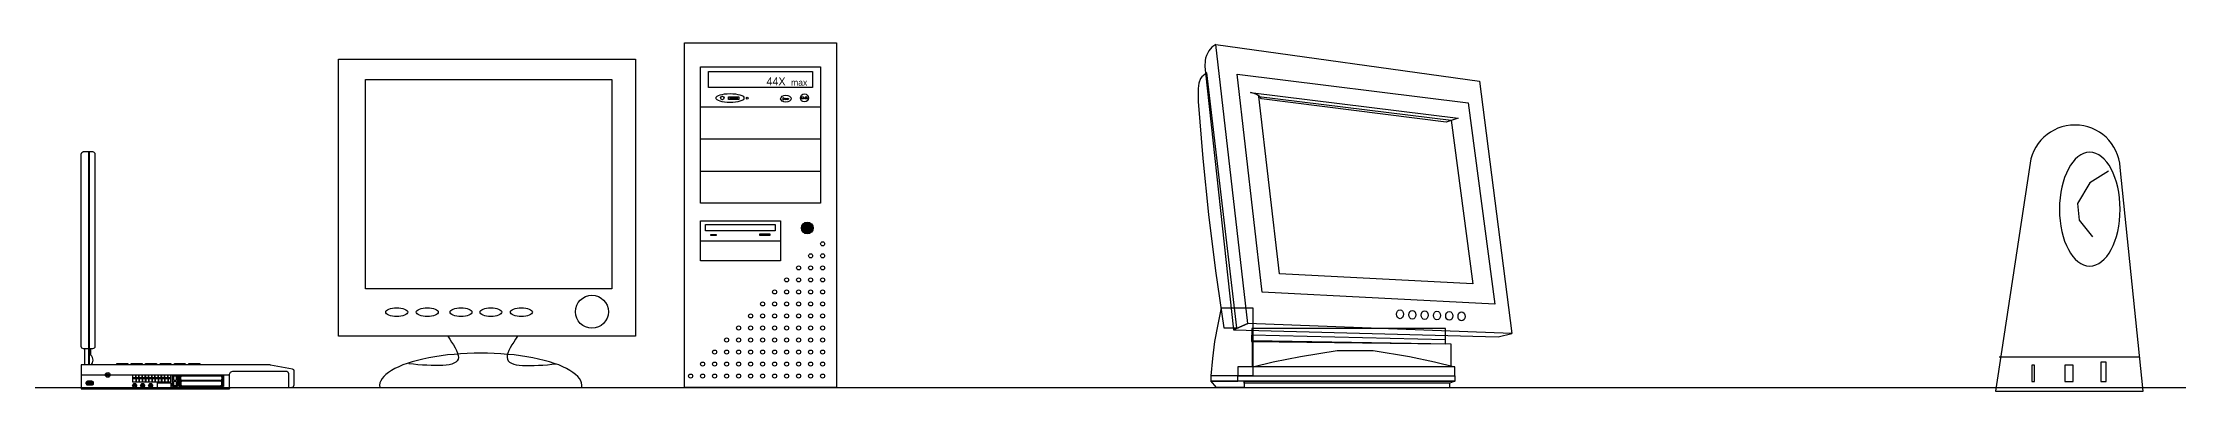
# Model space of a CAD drawing. Header units: millimetres. Extents: x 4513 to 24862, y 3359 to 11488.
# Drawn here: x 6875 to 9544, y 10876 to 11310 of the extents above; entities that cross this region are included whole.
import ezdxf

# ---------------------------------------------------------------- set-up
doc = ezdxf.new("R2010")
doc.units = ezdxf.units.MM
doc.layers.add('dwgmodels.com', color=169, linetype='Continuous')
doc.styles.get("Standard").update_dxf_attribs({"font": 'arial.ttf'})
pattern_1 = [(45, (-50474.822, 13310.2249), (-0.883883476, 0.883883476), [])]

msp = doc.modelspace()

# ---------------------------------------------------------------- hatches: boundary and pattern name
msp.add_hatch(color=256).paths.add_polyline_path([(7822.9, 11079.2, 1), (7837.6, 11079.2, 1)])
h = msp.add_hatch()
h.set_pattern_fill('ANSI31', color=256, scale=10, style=0)
h.set_pattern_definition(pattern_1)
edge = h.paths.add_edge_path()
edge.add_line((6931, 10883.3), (6936.5, 10883.3))
edge.add_arc((6936.5, 10885.3), 2, 270, 360)
edge.add_line((6938.5, 10885.3), (6938.5, 10886))
edge.add_arc((6936.5, 10886), 2, 0, 90)
edge.add_line((6936.5, 10888), (6931, 10888))
edge.add_arc((6931, 10886), 2, 90, 180)
edge.add_line((6929, 10886), (6929, 10885.3))
edge.add_arc((6931, 10885.3), 2, 180, 270)
h = msp.add_hatch()
h.set_pattern_fill('ANSI31', color=256, scale=10, style=0)
h.set_pattern_definition(pattern_1)
h.paths.add_polyline_path([(6954.7, 10895.9, 1), (6957.7, 10895.9, 1)])
h = msp.add_hatch()
h.set_pattern_fill('ANSI31', color=256, scale=10, style=0)
h.set_pattern_definition(pattern_1)
h.paths.add_polyline_path([(7045.5, 10881.3), (7100.7, 10881.3), (7100.7, 10895.7), (7045.5, 10895.7)])
h.paths.add_polyline_path([(7047.4, 10887.2, 0.436572), (7048.4, 10888.2), (7097.8, 10888.2, 0.436572), (7098.8, 10887.2), (7098.8, 10883.3, 0.436572), (7097.8, 10882.3), (7048.4, 10882.3, 0.436572), (7047.4, 10883.3)], flags=16)
h.paths.add_polyline_path([(7047.4, 10889.8), (7047.4, 10893.7, 0.436572), (7048.4, 10894.7), (7097.8, 10894.7, 0.436572), (7098.8, 10893.7), (7098.8, 10889.8, 0.436572), (7097.8, 10888.8), (7048.4, 10888.8, 0.436572)], flags=16)
h = msp.add_hatch()
h.set_pattern_fill('ANSI31', color=256, scale=10, style=0)
h.set_pattern_definition(pattern_1)
h.paths.add_polyline_path([(6991.3, 10882.7, 1), (6988.3, 10882.7, 1)])
h = msp.add_hatch()
h.set_pattern_fill('ANSI31', color=256, scale=10, style=0)
h.set_pattern_definition(pattern_1)
h.paths.add_polyline_path([(7001.3, 10882.7, 1), (6998.3, 10882.7, 1)])
h = msp.add_hatch()
h.set_pattern_fill('ANSI31', color=256, scale=10, style=0)
h.set_pattern_definition(pattern_1)
h.paths.add_polyline_path([(7011.3, 10882.7, 1), (7008.3, 10882.7, 1)])

# ---------------------------------------------------------------- linework, layer by layer
for p, q in [((7244.5, 10944.1), (7244.5, 11289.7)), ((7244.5, 11289.7), (7615.7, 11289.7)), ((7615.7, 11289.7), (7615.7, 10944.1)), ((7676.9, 10880.2), (7676.9, 11310.2)), ((7676.9, 11310.2), (7866.9, 11310.2)), ((7866.9, 11310.2), (7866.9, 10880.2)), ((8327.5, 11288.2), (8327.2, 11280.5)), ((8328, 11291.2), (8327.5, 11288.2)), ((8329.1, 11294.4), (8328, 11291.2)), ((8331.9, 11300), (8329.1, 11294.4)), ((8336, 11304.7), (8331.9, 11300)), ((8340.7, 11308), (8336, 11304.7)), ((8340.7, 11308), (8670.3, 11262.5)), ((8380.8, 10960.1), (8340.7, 11308)), ((8380.8, 10960.1), (8340.7, 11308)), ((7278.3, 11003.1), (7278.3, 11264.4)), ((7278.3, 11264.4), (7586.2, 11264.4)), ((7586.2, 11264.4), (7586.2, 11003.1)), ((7696.9, 11110.2), (7696.9, 11280.2)), ((7696.9, 11280.2), (7846.9, 11280.2)), ((7846.9, 11280.2), (7846.9, 11110.2)), ((8321.8, 11265.7), (8319.8, 11259.7)), ((8323.4, 11267.6), (8321.8, 11265.7)), ((8325.5, 11269.4), (8323.4, 11267.6)), ((8329.8, 11272.7), (8325.5, 11269.4)), ((8327.2, 11280.5), (8327.8, 11272.8)), ((8327.8, 11272.8), (8363, 10952.3)), ((8367, 10954.4), (8329.8, 11272.7)), ((8367.4, 11271), (8656.3, 11235.3)), ((8398.7, 10998.9), (8367.4, 11271)), ((8670.3, 11262.5), (8710.9, 10947.5)), ((7731.7, 11239.5), (7731.7, 11242.7)), ((7731.7, 11242.7), (7744.8, 11242.7)), ((7744.8, 11239.5), (7731.7, 11239.5)), ((7733.7, 11241.8), (7733.7, 11240.4)), ((7733.7, 11241.8), (7742.9, 11241.8)), ((7733.7, 11240.4), (7742.9, 11240.4)), ((7734.4, 11241.8), (7734.4, 11240.4)), ((7735.2, 11241.8), (7735.2, 11240.4)), ((7735.9, 11241.8), (7735.9, 11240.4)), ((7736.7, 11241.8), (7736.7, 11240.4)), ((7737.4, 11241.8), (7737.4, 11240.4)), ((7738.1, 11241.8), (7738.1, 11240.4)), ((7738.9, 11241.8), (7738.9, 11240.4)), ((7739.7, 11241.8), (7739.7, 11240.4)), ((7740.3, 11241.8), (7740.3, 11240.4)), ((7741.1, 11241.8), (7741.1, 11240.4)), ((7741.8, 11241.8), (7741.8, 11240.4)), ((7742.6, 11241.8), (7742.6, 11240.4)), ((7742.9, 11241.8), (7742.9, 11240.4)), ((7744.8, 11242.7), (7744.8, 11239.5)), ((7799.6, 11242), (7803, 11240.3)), ((7799.6, 11242), (7799.6, 11238.5)), ((7803, 11240.3), (7799.6, 11238.5)), ((7803, 11241.3), (7805.1, 11240.3)), ((7803, 11241.3), (7803, 11239.2)), ((7805.1, 11240.3), (7803, 11239.2)), ((7805.1, 11241.3), (7807.2, 11240.3)), ((7805.1, 11241.3), (7805.1, 11239.2)), ((7807.2, 11240.3), (7805.1, 11239.2)), ((7827.1, 11241.5), (7828.8, 11243.3)), ((7827.1, 11241.5), (7830.5, 11241.5)), ((7828.8, 11243.3), (7830.5, 11241.5)), ((8319.8, 11259.7), (8318.6, 11253.2)), ((8318.6, 11253.2), (8318.6, 11237)), ((8318.6, 11237), (8324.6, 11166)), ((8384.3, 11248.1), (8643.5, 11216)), ((8388.6, 11246.8), (8384.3, 11248.1)), ((8392.3, 11245.2), (8388.6, 11246.8)), ((8395.3, 11243.1), (8392.3, 11245.2)), ((8394.7, 11243.4), (8634.9, 11213.8)), ((8420.3, 11021.9), (8394.7, 11243.4)), ((8397.8, 11240.4), (8395.3, 11243.1)), ((8628.6, 11211.2), (8397.8, 11240.4)), ((8656.3, 11235.3), (8689.4, 10984.3)), ((7696.9, 11230.2), (7846.9, 11230.2)), ((8643.5, 11216), (8628.6, 11211.2)), ((8634.9, 11213.8), (8661.8, 11009.7)), ((7696.9, 11190.2), (7846.9, 11190.2)), ((6932.1, 11174.4), (6932.1, 10928.4)), ((6933.1, 11174.4), (6933.1, 10928.4)), ((8324.6, 11166), (8331.8, 11095.9)), ((7696.9, 11150.2), (7846.9, 11150.2)), ((7846.9, 11110.2), (7696.9, 11110.2)), ((8331.8, 11095.9), (8340.5, 11025.8)), ((7696.9, 11063.3), (7796.9, 11063.3)), ((8340.5, 11025.8), (8350.7, 10954.7)), ((8661.8, 11009.7), (8420.3, 11021.9)), ((7586.2, 11003.1), (7278.3, 11003.1)), ((8689.4, 10984.3), (8398.7, 10998.9)), ((8343.6, 10958.8), (8348.1, 10979.4)), ((8348.1, 10979.4), (8387, 10979.4)), ((8387, 10979.4), (8387, 10894.6)), ((8566.6, 10971.6), (8566.9, 10973.7)), ((8566.9, 10969.4), (8566.6, 10971.6)), ((8566.9, 10973.7), (8567.9, 10975.4)), ((8567.9, 10967.7), (8566.9, 10969.4)), ((8567.9, 10975.4), (8569.3, 10976.5)), ((8569.3, 10976.5), (8571, 10977)), ((8571, 10977), (8572.7, 10976.5)), ((8572.7, 10976.5), (8574.1, 10975.4)), ((8574.1, 10975.4), (8575.1, 10973.7)), ((8575.1, 10969.4), (8574.1, 10967.7)), ((8575.1, 10973.7), (8575.5, 10971.6)), ((8575.5, 10971.6), (8575.1, 10969.4)), ((8582, 10971), (8582.3, 10973.1)), ((8582.3, 10968.9), (8582, 10971)), ((8582.3, 10973.1), (8583.3, 10974.8)), ((8583.3, 10967.1), (8582.3, 10968.9)), ((8583.3, 10974.8), (8584.7, 10976)), ((8584.7, 10976), (8586.4, 10976.4)), ((8586.4, 10976.4), (8588.1, 10976)), ((8588.1, 10976), (8589.6, 10974.8)), ((8589.6, 10974.8), (8590.5, 10973.1)), ((8590.5, 10968.9), (8589.6, 10967.1)), ((8590.5, 10973.1), (8590.9, 10971)), ((8590.9, 10971), (8590.5, 10968.9)), ((8597.4, 10970.4), (8597.7, 10972.6)), ((8597.7, 10968.3), (8597.4, 10970.4)), ((8597.7, 10972.6), (8598.7, 10974.4)), ((8598.7, 10966.6), (8597.7, 10968.3)), ((8598.7, 10974.4), (8600.1, 10975.5)), ((8600.1, 10975.5), (8601.8, 10976)), ((8601.8, 10976), (8603.5, 10975.5)), ((8603.5, 10975.5), (8605, 10974.4)), ((8605, 10974.4), (8605.9, 10972.6)), ((8605.9, 10968.3), (8605, 10966.6)), ((8605.9, 10972.6), (8606.3, 10970.4)), ((8606.3, 10970.4), (8605.9, 10968.3)), ((8612.8, 10970), (8613.1, 10972.1)), ((8613.1, 10967.8), (8612.8, 10970)), ((8613.1, 10972.1), (8614.1, 10973.9)), ((8614.1, 10973.9), (8615.5, 10975)), ((8615.5, 10975), (8617.2, 10975.4)), ((8617.2, 10975.4), (8618.9, 10975)), ((8618.9, 10975), (8620.4, 10973.9)), ((8620.4, 10973.9), (8621.3, 10972.1)), ((8621.3, 10972.1), (8621.7, 10970)), ((8621.7, 10970), (8621.3, 10967.8)), ((8628.1, 10969.4), (8628.4, 10971.6)), ((8628.4, 10967.3), (8628.1, 10969.4)), ((8628.4, 10971.6), (8629.3, 10973.2)), ((8629.3, 10973.2), (8630.8, 10974.4)), ((8630.8, 10974.4), (8632.6, 10974.8)), ((8632.6, 10974.8), (8634.3, 10974.4)), ((8634.3, 10974.4), (8635.8, 10973.2)), ((8635.8, 10973.2), (8636.7, 10971.6)), ((8636.7, 10971.6), (8637, 10969.4)), ((8637, 10969.4), (8636.7, 10967.3)), ((8643.5, 10968.8), (8643.8, 10971)), ((8643.8, 10966.8), (8643.5, 10968.8)), ((8643.8, 10971), (8644.7, 10972.8)), ((8644.7, 10972.8), (8646.2, 10974)), ((8646.2, 10974), (8647.9, 10974.4)), ((8647.9, 10974.4), (8649.7, 10974)), ((8649.7, 10974), (8651.1, 10972.8)), ((8651.1, 10972.8), (8652.1, 10971)), ((8652.1, 10971), (8652.4, 10968.8)), ((8652.4, 10968.8), (8652.1, 10966.8)), ((7615.7, 10944.1), (7244.5, 10944.1)), ((8339.8, 10937.7), (8343.6, 10958.8)), ((8350.7, 10954.7), (8367, 10954.4)), ((8363, 10952.3), (8380.8, 10960.1)), ((8380.8, 10960.1), (8363, 10952.1)), ((8363, 10952.1), (8693.8, 10943.4)), ((8710.9, 10947.5), (8380.8, 10960.1)), ((8710.9, 10947.5), (8380.8, 10960.1)), ((8386, 10953.7), (8385.3, 10937.6)), ((8386, 10945.6), (8385.3, 10938.9)), ((8627.9, 10953.7), (8386, 10953.7)), ((8627.9, 10939.8), (8386, 10945.6)), ((8569.3, 10966.5), (8567.9, 10967.7)), ((8571, 10966), (8569.3, 10966.5)), ((8572.7, 10966.5), (8571, 10966)), ((8574.1, 10967.7), (8572.7, 10966.5)), ((8584.7, 10966), (8583.3, 10967.1)), ((8586.4, 10965.5), (8584.7, 10966)), ((8588.1, 10966), (8586.4, 10965.5)), ((8589.6, 10967.1), (8588.1, 10966)), ((8600.1, 10965.4), (8598.7, 10966.6)), ((8601.8, 10965), (8600.1, 10965.4)), ((8603.5, 10965.4), (8601.8, 10965)), ((8605, 10966.6), (8603.5, 10965.4)), ((8614.1, 10966.1), (8613.1, 10967.8)), ((8615.5, 10964.9), (8614.1, 10966.1)), ((8617.2, 10964.4), (8615.5, 10964.9)), ((8618.9, 10964.9), (8617.2, 10964.4)), ((8620.4, 10966.1), (8618.9, 10964.9)), ((8621.3, 10967.8), (8620.4, 10966.1)), ((8627.9, 10934.6), (8627.9, 10953.7)), ((8629.3, 10965.6), (8628.4, 10967.3)), ((8630.8, 10964.4), (8629.3, 10965.6)), ((8632.6, 10964), (8630.8, 10964.4)), ((8634.3, 10964.4), (8632.6, 10964)), ((8635.8, 10965.6), (8634.3, 10964.4)), ((8636.7, 10967.3), (8635.8, 10965.6)), ((8644.7, 10965), (8643.8, 10966.8)), ((8646.2, 10963.9), (8644.7, 10965)), ((8647.9, 10963.4), (8646.2, 10963.9)), ((8649.7, 10963.9), (8647.9, 10963.4)), ((8651.1, 10965), (8649.7, 10963.9)), ((8652.1, 10966.8), (8651.1, 10965)), ((8693.8, 10943.4), (8710.9, 10947.5)), ((6927.1, 10928.4), (6927.1, 10908.4)), ((6932.1, 10928.4), (6932.1, 10908.4)), ((6933.1, 10928.4), (6933.1, 10908.4)), ((8335.1, 10894.6), (8337, 10916.3)), ((8337, 10916.3), (8339.8, 10937.7)), ((8385.3, 10938.9), (8627.9, 10934.6)), ((8385.3, 10937.6), (8627.9, 10934.6)), ((8386.6, 10939), (8634.3, 10934.6)), ((8386.6, 10905.8), (8386.6, 10939)), ((8412.6, 10912.3), (8446.8, 10918.8)), ((8446.8, 10918.8), (8492.3, 10926.4)), ((8492.3, 10926.4), (8537.5, 10926.4)), ((8537.5, 10926.4), (8583, 10918.8)), ((8583, 10918.8), (8614.1, 10912.3)), ((8627.9, 10934.6), (8627.9, 10939.8)), ((8634.3, 10934.6), (8634.3, 10905.8)), ((6953.2, 10895.7), (6923.1, 10895.7)), ((7108.3, 10895.7), (6959.2, 10895.7)), ((7035.1, 10892.1), (6987.1, 10892.1)), ((7035.1, 10891.1), (6987.1, 10891.1)), ((6991.1, 10892.1), (6991.1, 10895.7)), ((6991.1, 10891.1), (6991.1, 10887.4)), ((6991.6, 10892.1), (6991.6, 10895.7)), ((6991.6, 10891.1), (6991.6, 10887.4)), ((6995.1, 10892.1), (6995.1, 10895.7)), ((6995.1, 10891.1), (6995.1, 10887.4)), ((6995.6, 10892.1), (6995.6, 10895.7)), ((6995.6, 10891.1), (6995.6, 10887.4)), ((6999.1, 10892.1), (6999.1, 10895.7)), ((6999.1, 10891.1), (6999.1, 10887.4)), ((6999.6, 10892.1), (6999.6, 10895.7)), ((6999.6, 10891.1), (6999.6, 10887.4)), ((7003.1, 10892.1), (7003.1, 10895.7)), ((7003.1, 10891.1), (7003.1, 10887.4)), ((7003.6, 10892.1), (7003.6, 10895.7)), ((7003.6, 10891.1), (7003.6, 10887.4)), ((7007.1, 10892.1), (7007.1, 10895.7)), ((7007.1, 10892.1), (7007.1, 10895.7)), ((7007.1, 10891.1), (7007.1, 10887.4)), ((7007.1, 10891.1), (7007.1, 10887.4)), ((7007.6, 10892.1), (7007.6, 10895.7)), ((7007.6, 10892.1), (7007.6, 10895.7)), ((7007.6, 10891.1), (7007.6, 10887.4)), ((7007.6, 10891.1), (7007.6, 10887.4)), ((7011.1, 10892.1), (7011.1, 10895.7)), ((7011.1, 10891.1), (7011.1, 10887.4)), ((7011.6, 10892.1), (7011.6, 10895.7)), ((7011.6, 10891.1), (7011.6, 10887.4)), ((7015.1, 10892.1), (7015.1, 10895.7)), ((7015.1, 10891.1), (7015.1, 10887.4)), ((7015.6, 10892.1), (7015.6, 10895.7)), ((7015.6, 10891.1), (7015.6, 10887.4)), ((7019.1, 10892.1), (7019.1, 10895.7)), ((7019.1, 10891.1), (7019.1, 10887.4)), ((7019.6, 10892.1), (7019.6, 10895.7)), ((7019.6, 10891.1), (7019.6, 10887.4)), ((7023.1, 10892.1), (7023.1, 10895.7)), ((7023.1, 10891.1), (7023.1, 10887.4)), ((7023.6, 10892.1), (7023.6, 10895.7)), ((7023.6, 10891.1), (7023.6, 10887.4)), ((7027.1, 10892.1), (7027.1, 10895.7)), ((7027.1, 10891.1), (7027.1, 10887.4)), ((7027.6, 10892.1), (7027.6, 10895.7)), ((7027.6, 10891.1), (7027.6, 10887.4)), ((7031.1, 10892.1), (7031.1, 10895.7)), ((7031.1, 10891.1), (7031.1, 10887.4)), ((7031.6, 10892.1), (7031.6, 10895.7)), ((7031.6, 10891.1), (7031.6, 10887.4)), ((8334.6, 10894.6), (8334.6, 10888.1)), ((8368.4, 10894.6), (8334.6, 10894.6)), ((8341.5, 10880.2), (8334.6, 10888.4)), ((8334.6, 10888.4), (8376.4, 10888.4)), ((8334.6, 10888.1), (8368.4, 10888.1)), ((8387, 10894.6), (8335.1, 10894.6)), ((8639.7, 10905.8), (8368.4, 10905.8)), ((8368.4, 10905.8), (8368.4, 10894.6)), ((8368.4, 10894.6), (8639.7, 10894.6)), ((8368.4, 10894.6), (8639.7, 10894.6)), ((8368.4, 10888.1), (8368.4, 10894.6)), ((8368.4, 10888.1), (8368.4, 10894.6)), ((8639.7, 10888.1), (8368.4, 10888.1)), ((8376.3, 10888.1), (8639.3, 10888.1)), ((8376.3, 10885.7), (8376.3, 10888.1)), ((8376.4, 10888.4), (8376.4, 10880.2)), ((8634.3, 10905.8), (8386.6, 10905.8)), ((8386.9, 10905.8), (8412.6, 10912.3)), ((8639.7, 10905.8), (8386.9, 10905.8)), ((8614.1, 10912.3), (8639.7, 10905.8)), ((8639.3, 10888.1), (8633.2, 10885.7)), ((8639.7, 10894.6), (8639.7, 10905.8)), ((8639.7, 10894.6), (8639.7, 10888.1)), ((7296.1, 10880.2), (7548.5, 10880.2)), ((7866.9, 10880.2), (7676.9, 10880.2)), ((8376.4, 10880.2), (8341.5, 10880.2)), ((8633.2, 10885.7), (8376.3, 10885.7)), ((8633.2, 10885.7), (8376.3, 10885.7)), ((8376.3, 10885.7), (8376.3, 10880.2)), ((8376.3, 10880.2), (8633.2, 10880.2)), ((8633.2, 10880.2), (8633.2, 10885.7)), ((9315, 10875.5), (9499.5, 10875.5))]:
    msp.add_line(p, q)
for points in [[(7706.9, 11274.3), (7836.9, 11274.3), (7836.9, 11254.3), (7706.9, 11254.3)], [(7823.3, 11242.8), (7825.7, 11242.8), (7825.7, 11240.4), (7823.3, 11240.4)], [(7827.1, 11241.1), (7830.6, 11241.1), (7830.6, 11240.4), (7827.1, 11240.4)], [(7696.9, 11088.3), (7796.9, 11088.3), (7796.9, 11038.3), (7696.9, 11038.3)], [(7703, 11083.7), (7790.4, 11083.7), (7790.4, 11075.6), (7703, 11075.6)], [(7709.9, 11070.9), (7716.4, 11070.9), (7716.4, 11069.8), (7709.9, 11069.8)], [(7770.9, 11071.7), (7783.5, 11071.7), (7783.5, 11069.8), (7770.9, 11069.8)], [(7035.1, 10895.7), (6987.1, 10895.7), (6987.1, 10887.4), (7035.1, 10887.4)], [(7043.2, 10881.3), (7037.3, 10881.3), (7037.3, 10895.7), (7043.2, 10895.7)], [(7038.5, 10889.1), (7041.9, 10889.1), (7041.9, 10894.3), (7038.5, 10894.3)], [(7045.5, 10895.7), (7100.7, 10895.7), (7100.7, 10881.3), (7045.5, 10881.3)], [(9363.8, 10908.2), (9360.4, 10908.2), (9360.4, 10887.5), (9363.8, 10887.5)], [(9412.1, 10908.2), (9401.8, 10908.2), (9401.8, 10887.5), (9412.1, 10887.5)], [(9453.5, 10911.7), (9446.6, 10911.7), (9446.6, 10887.5), (9453.5, 10887.5)], [(7034.9, 10879.8), (7018.2, 10879.8), (7018.2, 10885.9), (7034.9, 10885.9)], [(7038.5, 10882.6), (7041.9, 10882.6), (7041.9, 10887.7), (7038.5, 10887.7)]]:
    msp.add_lwpolyline(points, close=True)
for points in [[(9499.5, 10875.5), (9471.1, 11154.6, 0.934779), (9357.6, 11154.6), (9315, 10875.5)], [(6935.1, 10908.4, 0.475552), (6935.1, 10920.4), (6935.1, 10928.4)], [(6967, 10908.4), (6967.5, 10909.9, -0.274916), (6968.1, 10910.3, 0.034235), (6980.5, 10910.3, -0.274916), (6981.1, 10909.9), (6981.6, 10908.4)], [(6985, 10908.4), (6985.5, 10909.9, -0.274916), (6986.1, 10910.3, 0.034235), (6998.5, 10910.3, -0.274916), (6999.1, 10909.9), (6999.6, 10908.4)], [(7003, 10908.4), (7003.5, 10909.9, -0.274916), (7004.1, 10910.3, 0.034235), (7016.5, 10910.3, -0.274916), (7017.1, 10909.9), (7017.6, 10908.4)], [(7021, 10908.4), (7021.5, 10909.9, -0.274916), (7022.1, 10910.3, 0.034235), (7034.5, 10910.3, -0.274916), (7035.1, 10909.9), (7035.6, 10908.4)], [(7039, 10908.4), (7039.5, 10909.9, -0.274916), (7040.1, 10910.3, 0.034235), (7052.5, 10910.3, -0.274916), (7053.1, 10909.9), (7053.6, 10908.4)], [(7057, 10908.4), (7057.5, 10909.9, -0.274916), (7058.1, 10910.3, 0.034235), (7070.5, 10910.3, -0.274916), (7071.1, 10909.9), (7071.6, 10908.4)], [(7108.3, 10879.4), (7108.3, 10895.7, -0.414214), (7113.3, 10900.7), (7179, 10900.7, -0.348516), (7182, 10897.7), (7182, 10880.4)]]:
    msp.add_lwpolyline(points, format="xyb")
for points in [[(6923.1, 11171.4, -0.414214), (6926.1, 11174.4), (6937.1, 11174.4, -0.414214), (6940.1, 11171.4), (6940.1, 10931.4, -0.414214), (6937.1, 10928.4), (6926.1, 10928.4, -0.414214), (6923.1, 10931.4)], [(7108.3, 10878.4), (7108.3, 10878.9, -0.231104), (7112.1, 10880.3), (7186.1, 10880.4, 0.414214), (7189.1, 10883.4), (7189.1, 10900.2, 0.326152), (7187, 10903.1), (7159.6, 10908.2, 0.077581), (7158.6, 10908.4), (6923.1, 10908.4), (6923.1, 10878.4)], [(6931, 10883.3), (6936.5, 10883.3, 0.414214), (6938.5, 10885.3), (6938.5, 10886, 0.414214), (6936.5, 10888), (6931, 10888, 0.414214), (6929, 10886), (6929, 10885.3, 0.414214)], [(7047.4, 10893.7, 0.436572), (7048.4, 10894.7), (7097.8, 10894.7, 0.436572), (7098.8, 10893.7), (7098.8, 10889.8, 0.436572), (7097.8, 10888.8), (7048.4, 10888.8, 0.436572), (7047.4, 10889.8)], [(7047.4, 10883.3, -0.436572), (7048.4, 10882.3), (7097.8, 10882.3, -0.436572), (7098.8, 10883.3), (7098.8, 10887.2, -0.436572), (7097.8, 10888.2), (7048.4, 10888.2, -0.436572), (7047.4, 10887.2)]]:
    msp.add_lwpolyline(points, format="xyb", close=True)
for points in [[(9456.5, 11149.9), (9432.9, 11135.7), (9417.7, 11109.7), (9419.7, 11089), (9436.3, 11068.3)], [(9494.8, 10918.1), (9319.7, 10918.1)]]:
    msp.add_lwpolyline(points)
for centre, radius in [((7724.2, 11241.4), 2.21), ((7755.4, 11241.1), 1.16), ((7826.8, 11241.4), 5), ((7830.3, 11079.2), 7.34), ((7849.5, 11059.4), 2.52), ((7819.5, 11029.4), 2.52), ((7834.5, 11044.4), 2.52), ((7834.5, 11029.4), 2.52), ((7849.5, 11044.4), 2.52), ((7849.5, 11029.4), 2.52), ((7561.3, 10974.7), 20.6), ((7789.5, 10999.4), 2.52), ((7804.5, 11014.4), 2.52), ((7804.5, 10999.4), 2.52), ((7819.5, 11014.4), 2.52), ((7819.5, 10999.4), 2.52), ((7834.5, 11014.4), 2.52), ((7834.5, 10999.4), 2.52), ((7849.5, 11014.4), 2.52), ((7849.5, 10999.4), 2.52), ((7759.5, 10969.4), 2.52), ((7774.5, 10984.4), 2.52), ((7774.5, 10969.4), 2.52), ((7789.5, 10984.4), 2.52), ((7789.5, 10969.4), 2.52), ((7804.5, 10984.4), 2.52), ((7804.5, 10969.4), 2.52), ((7819.5, 10984.4), 2.52), ((7819.5, 10969.4), 2.52), ((7834.5, 10984.4), 2.52), ((7834.5, 10969.4), 2.52), ((7849.5, 10984.4), 2.52), ((7849.5, 10969.4), 2.52), ((7729.5, 10939.4), 2.52), ((7744.5, 10954.4), 2.52), ((7744.5, 10939.4), 2.52), ((7759.5, 10954.4), 2.52), ((7759.5, 10939.4), 2.52), ((7774.5, 10954.4), 2.52), ((7774.5, 10939.4), 2.52), ((7789.5, 10954.4), 2.52), ((7789.5, 10939.4), 2.52), ((7804.5, 10954.4), 2.52), ((7804.5, 10939.4), 2.52), ((7819.5, 10954.4), 2.52), ((7819.5, 10939.4), 2.52), ((7834.5, 10954.4), 2.52), ((7834.5, 10939.4), 2.52), ((7849.5, 10954.4), 2.52), ((7849.5, 10939.4), 2.52), ((7714.5, 10924.4), 2.52), ((7729.5, 10924.4), 2.52), ((7744.5, 10924.4), 2.52), ((7759.5, 10924.4), 2.52), ((7774.5, 10924.4), 2.52), ((7789.5, 10924.4), 2.52), ((7804.5, 10924.4), 2.52), ((7819.5, 10924.4), 2.52), ((7834.5, 10924.4), 2.52), ((7849.5, 10924.4), 2.52), ((6956.2, 10895.9), 3), ((6956.2, 10895.9), 1.5), ((7684.5, 10894.4), 2.52), ((7699.5, 10909.4), 2.52), ((7699.5, 10894.4), 2.52), ((7714.5, 10909.4), 2.52), ((7714.5, 10894.4), 2.52), ((7729.5, 10909.4), 2.52), ((7729.5, 10894.4), 2.52), ((7744.5, 10909.4), 2.52), ((7744.5, 10894.4), 2.52), ((7759.5, 10909.4), 2.52), ((7759.5, 10894.4), 2.52), ((7774.5, 10909.4), 2.52), ((7774.5, 10894.4), 2.52), ((7789.5, 10909.4), 2.52), ((7789.5, 10894.4), 2.52), ((7804.5, 10909.4), 2.52), ((7804.5, 10894.4), 2.52), ((7819.5, 10909.4), 2.52), ((7819.5, 10894.4), 2.52), ((7834.5, 10909.4), 2.52), ((7834.5, 10894.4), 2.52), ((7849.5, 10909.4), 2.52), ((7849.5, 10894.4), 2.52), ((6989.8, 10882.7), 2.5), ((6989.8, 10882.7), 1.5), ((6999.8, 10882.7), 2.5), ((6999.8, 10882.7), 1.5), ((7009.8, 10882.7), 2.5), ((7009.8, 10882.7), 1.5)]:
    msp.add_circle(centre, radius)
for centre, major_axis, ratio in [((7733.8, 11241.3), (17.6, 0), 0.312772), ((7317.3, 10974.2), (-13.7, 0), 0.393216), ((7355.5, 10974.2), (-13.7, 0), 0.393216), ((7397.7, 10974.2), (-13.7, 0), 0.393216), ((7434.9, 10974.2), (-13.7, 0), 0.393216), ((7473.1, 10974.2), (-13.7, 0), 0.393216)]:
    msp.add_ellipse(centre, major_axis=major_axis, ratio=ratio)
for centre, major_axis, ratio, start_param, end_param in [((7803.6, 11240.5), (6.63, 0), 0.635818, -1.570796, 4.712389), ((7422.3, 10882.3), (-126.4, 0), 0.321818, 3.092215, 6.332562)]:
    msp.add_ellipse(centre, major_axis=major_axis, ratio=ratio, start_param=start_param, end_param=end_param)
at = {"extrusion": (0, 0, -1)}
msp.add_ellipse((9432.9, 11102.6), major_axis=(0, 71), ratio=0.533333, dxfattribs=at)
for points in [[(7381, 10944.4), (7394.3, 10917.7), (7332.3, 10909.6)], [(7468.4, 10944.4), (7455.1, 10917.7), (7517, 10909.6)]]:
    msp.add_spline(points, degree=3)
at = {"layer": 'dwgmodels.com'}
msp.add_line((4513, 10880.2), (24839.2, 10880.2), dxfattribs=at)

# ---------------------------------------------------------------- texts
at = {"width": 3563, "attachment_point": 1}
for s, insert, char_height in [('\\f方正舒体|b0|i0|c134|p2;44X', (7779.4, 11267.1), 10), ('\\f方正舒体|b0|i0|c134|p2;max', (7810.1, 11264.7), 8)]:
    msp.add_mtext(s, dxfattribs=dict(at, insert=insert, char_height=char_height))

doc.saveas('drawing.dxf')
